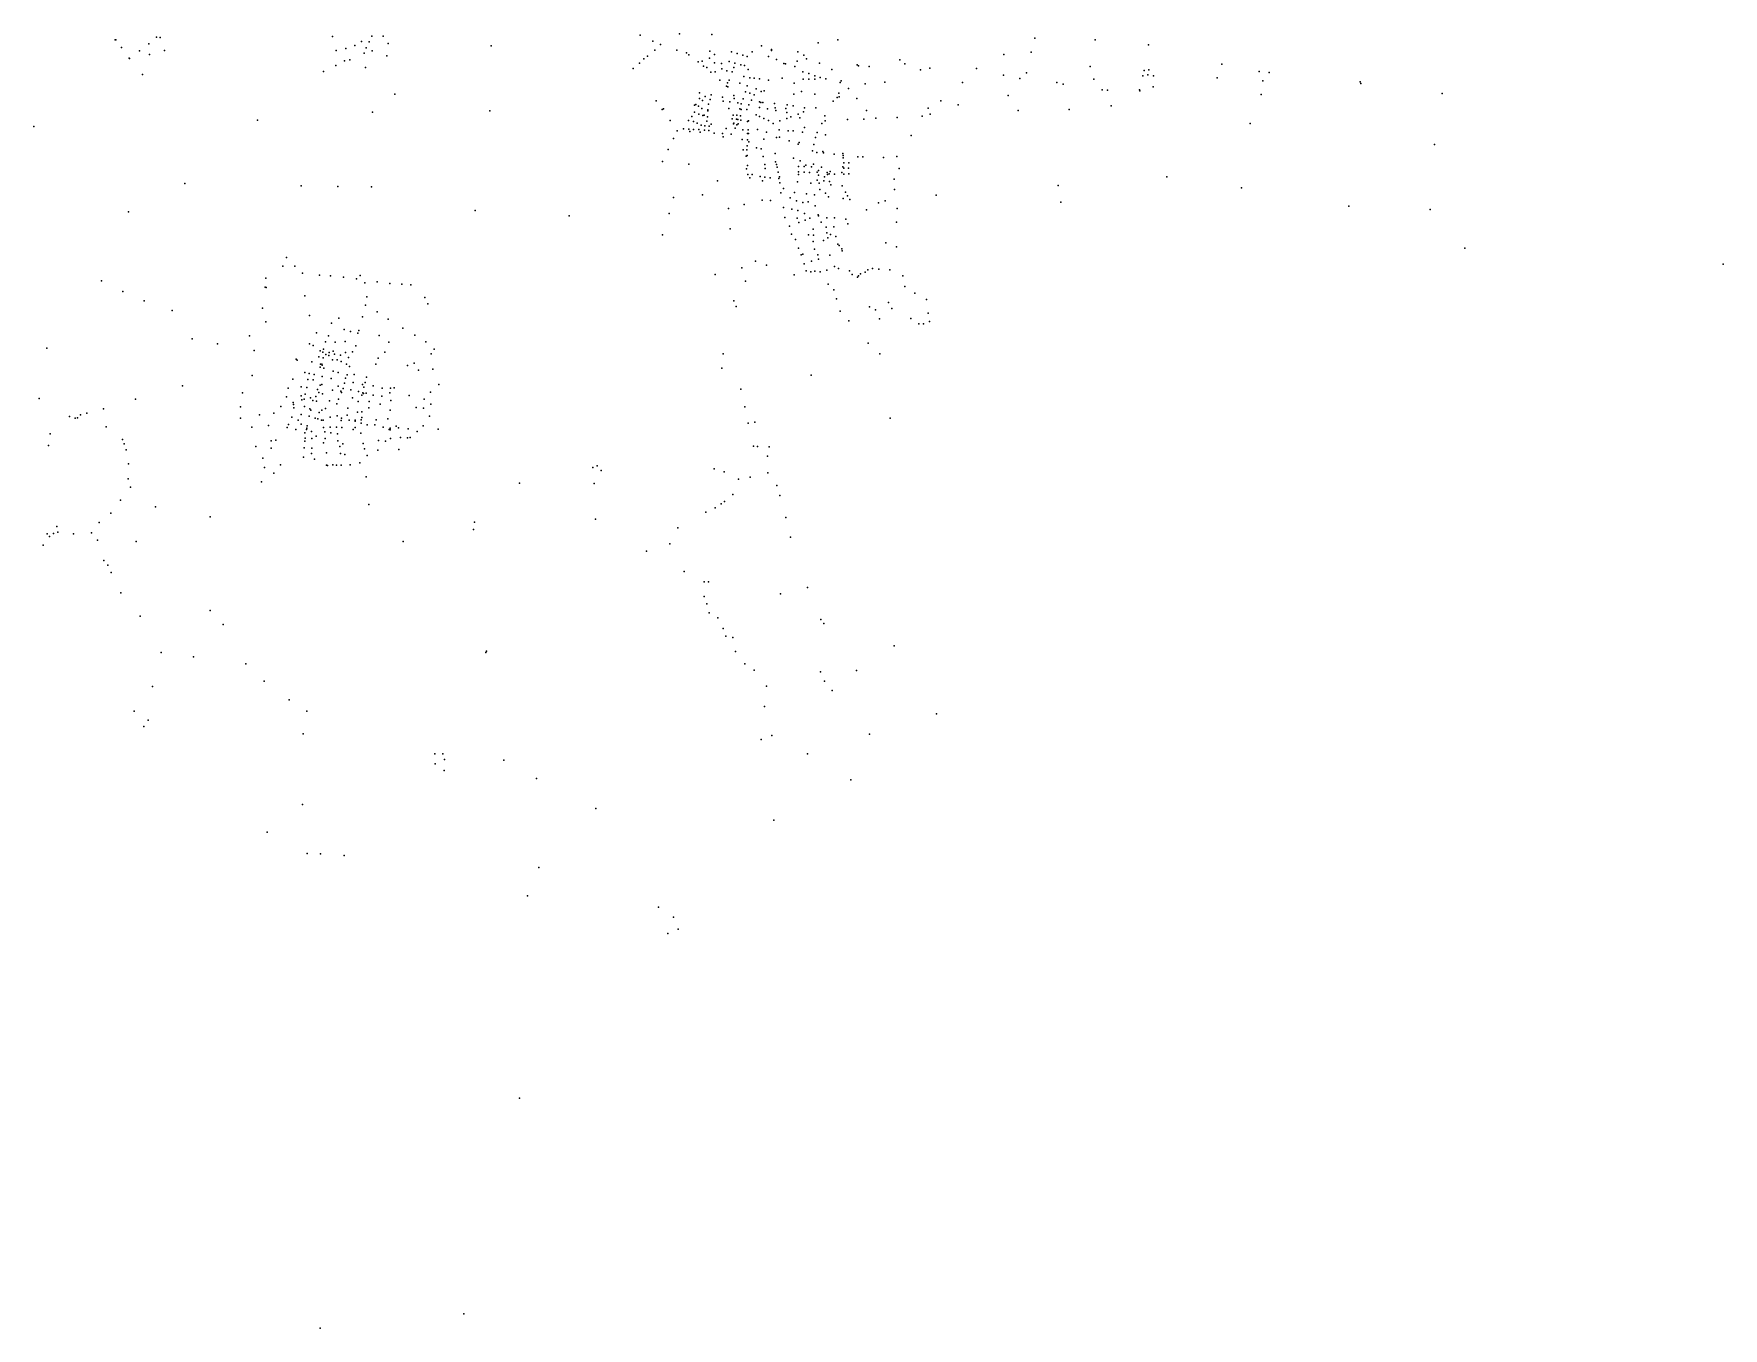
# Model space of a CAD drawing. Header units: inches. Extents: x 115360 to 163322, y 6150726 to 6189694.
# Drawn here: x 139360 to 163322, y 6150726 to 6169086 of the extents above; entities that cross this region are included whole.
import ezdxf

# ---------------------------------------------------------------- set-up
doc = ezdxf.new("R2010")
doc.units = ezdxf.units.IN
doc.header["$MEASUREMENT"] = 0
doc.layers.add('_All_', color=10, linetype='Continuous', lineweight=25)

msp = doc.modelspace()

# ---------------------------------------------------------------- linework, layer by layer
at = {"layer": '_All_'}
for p in [(140514.3789, 6168999.0497, -999), (140521.848, 6169002.659, 56.734), (140989.9513, 6168945.1868, -999), (141101.0409, 6169037.3304, 67.607), (141154.278, 6169032.5211, -999), (143596.3989, 6169045.6656, 63.299), (143911.5634, 6168921.4373, 60.858), (144010.1942, 6168978.4585, 61.064), (144116.9575, 6168970.2331, 64.674), (144157.1855, 6169054.6905, 64.133), (144315.7115, 6169050.7664, 65.573), (144385.8648, 6168950.7612, 62.563), (145847.7643, 6168914.8862, -999), (147962.5346, 6169064.4907, 42.459), (148138.2757, 6168983.7941, 39.995), (148250.277, 6168936.202, 36.562), (148520.6517, 6169086.275, 31.545), (148975.6709, 6169078.0748, 30.622), (149680.4202, 6168915.2807, 32.153), (150486.6115, 6168956.5202, -999), (150765.4868, 6169001.0793, -999), (153559.0279, 6169026.5175, 32.9), (154416.2102, 6168999.6739, 37.82), (155171.52, 6168928.4568, 38.97), (140606.0082, 6168889.4754, -999), (140715.1296, 6168739.5372, -999), (140719.684, 6168735.2867, 67.051), (140861.154, 6168846.1906, -999), (141003.687, 6168790.674, 75.923), (141212.24, 6168850.7783, 81.759), (143648.7074, 6168847.6052, 61.289), (143767.9051, 6168702.4021, 59.791), (143786.9319, 6168878.2421, 61.844), (143842.9729, 6168718.3118, 60.946), (144047.5027, 6168813.435, 63.05), (144074.1751, 6168888.9642, 63.102), (144158.9225, 6168844.9886, 60.201), (144367.4719, 6168774.0391, 65.995), (147951.3135, 6168668.1988, 39.421), (148012.904, 6168732.808, 39.739), (148066.2703, 6168767.011, 38.518), (148167.1537, 6168852.0007, 37.936), (148481.4384, 6168856.2583, 33.681), (148618.0042, 6168817.4824, 34.024), (148650.9482, 6168786.811, 34.02), (148784.0161, 6168688.7275, 36.592), (148839.7278, 6168699.5399, 35.8976), (148942.554, 6168742.0838, 33.8436), (148947.0164, 6168841.9829, 32.7934), (149013.1899, 6168673.8485, 35.7253), (149016.9319, 6168793.8939, 33.0019), (149112.3702, 6168665.4464, 34.182), (149222.5901, 6168693.3347, 33.038), (149256.3558, 6168829.4906, 32.126), (149305.45, 6168668.793, 32.859), (149338.0403, 6168806.6009, 31.667), (149418.868, 6168782.2115, 31.555), (149475.9791, 6168764.0695, 31.942), (149551.4557, 6168829.4451, 32.098), (149783.179, 6168764.452, 32.881), (149821.1289, 6168864.3875, 32.153), (149821.1437, 6168847.0979, 31.908), (149892.1968, 6168721.8695, 32.325), (149997.724, 6168663.154, 31.228), (150189.0926, 6168699.4973, 31.133), (150195.1193, 6168828.0697, 30.043), (150284.262, 6168784.908, 30.867), (150319.8328, 6168730.8737, 30.786), (150502.0448, 6168668.3857, 29.631), (151643.77, 6168714.5897, 27.609), (153120.8225, 6168794.226, 28.89), (153507.9921, 6168823.5785, 33.49), (140901.206, 6168506.737, 63.195), (143469.6379, 6168552.0939, 58.858), (143642.1367, 6168638.3091, 59.1), (144066.6163, 6168606.9957, -999), (147859.1988, 6168596.1706, 39.308), (148858.133, 6168627.3911, 38.634), (148907.0063, 6168605.9373, 39.134), (148960.7432, 6168541.3202, 38.17), (149024.5789, 6168546.8722, 37.2596), (149088.3866, 6168430.5994, 37.304), (149119.9281, 6168587.7095, 34.411), (149190.3001, 6168562.0292, 33.848), (149222.3365, 6168430.1981, 38.399), (149266.3963, 6168545.442, 34.079), (149286.9662, 6168606.2699, 33.325), (149387.6411, 6168644.0507, 32.535), (149429.9987, 6168478.5462, 37.014), (149442.2062, 6168635.1458, 32.195), (149493.7031, 6168581.6321, 33.347), (149515.5816, 6168462.5099, 35.238), (149579.4375, 6168456.3768, 35.011), (149653.6702, 6168449.5633, 33.863), (149779.5088, 6168427.0048, 32.937), (149976.3884, 6168455.5917, 33.439), (150019.9099, 6168659.9625, 31.635), (150152.077, 6168620.9913, 31.297), (150269.107, 6168546.431, 32.494), (150270.456, 6168442.311, 33.451), (150352.52, 6168444.014, 32.823), (150353.222, 6168523.773, 32.037), (150436.924, 6168488.162, 31.587), (150437.435, 6168444.487, 31.793), (150514.699, 6168467.233, 31.212), (150596.261, 6168447.427, 31.272), (150678.1628, 6168579.8631, 30.044), (151039.4421, 6168646.8465, 27.878), (151056.428, 6168633.9448, 28.043), (151206.7296, 6168624.3676, -999), (151714.0848, 6168659.6861, 26.448), (151935.4488, 6168576.2791, 27.102), (152069.1377, 6168600.7536, 27.539), (152728.859, 6168595.1827, 28.171), (153114.3493, 6168498.0801, 29.281), (153345.9168, 6168454.1337, 29.29), (153440.6169, 6168530.217, 29.96), (154343.3588, 6168620.2763, 32.27), (154393.7, 6168440.3032, 34.74), (155088.8531, 6168488.8105, 41.4), (155110.337, 6168563.4032, 40.63), (155159.4577, 6168506.3428, 42.41), (155173.0091, 6168576.2486, 48.1), (155240.5058, 6168488.4509, 35.27), (156145.3421, 6168462.7911, 43.71), (156211.7227, 6168655.2739, 43.932), (156738.9035, 6168551.544, 41.33), (156881.8291, 6168539.4925, 40.23), (144481.8134, 6168228.8782, 64.021), (148802.4124, 6168248.355, 39.07), (148880.5123, 6168197.1409, 39.37), (148967.1799, 6168218.366, 38.759), (149127.3806, 6168188.439, 38.3), (149184.5649, 6168344.1939, 39.572), (149197.9687, 6168390.5058, 40.064), (149205.2341, 6168334.6046, 40.535), (149289.637, 6168210.2507, 38.439), (149372.7078, 6168384.0538, 38.911), (149454.5824, 6168263.6244, 37.715), (149480.1927, 6168348.9511, 36.555), (149514.6296, 6168242.5997, 36.428), (149577.4173, 6168221.8145, 34.282), (149604.9916, 6168303.8806, 35.247), (149676.001, 6168266.604, 34.743), (149719.4187, 6168275.4725, 33.691), (150139.931, 6168230.382, 33.32), (150147.1225, 6168384.7082, 32.423), (150247.7083, 6168268.6922, 32.97), (150438.9552, 6168229.9708, 31.876), (150776.5506, 6168244.4705, 32.571), (150783.5781, 6168192.6061, 33.724), (150799.745, 6168396.327, 30.171), (150809.5706, 6168419.49, 29.99), (150916.3051, 6168307.9181, 30.874), (151151.1278, 6168376.6168, 29.018), (151429.0039, 6168401.5295, 29.189), (152534.287, 6168396.181, 28.866), (153179.9175, 6168211.2017, 28.99), (153869.8432, 6168394.3654, 33.29), (153961.4703, 6168369.3923, 34.22), (154511.711, 6168293.241, 32.94), (154588.6235, 6168287.8569, 32.63), (155041.6933, 6168289.3344, 37.65), (155045.6035, 6168278.3477, 36.69), (155237.5871, 6168333.754, 40.49), (156768.3727, 6168223.2251, 36.75), (156789.889, 6168417.5172, 37.77), (158173.7363, 6168404.4782, -999), (158182.3929, 6168382.1361, 43.304), (159333.5752, 6168241.2591, -999), (144164.7229, 6167974.2293, -999), (145829.5095, 6167994.6736, -999), (148188.8412, 6168134.1502, 40.93), (148270.756, 6168012.5419, 42.733), (148289.509, 6168020.448, 42.266), (148730.2896, 6167974.4667, 38.228), (148732.081, 6168072.5774, 38.732), (148752.2552, 6168081.8039, 39.06), (148786.1, 6168058.568, 38.826), (148793.5455, 6167945.2134, 38.684), (148802.4385, 6168166.3227, 39.458), (148835.7449, 6168025.8968, 39.171), (148845.4098, 6168139.1071, 39.781), (148918.3661, 6167995.3691, 39.654), (148918.4451, 6168007.8788, 39.599), (148929.7648, 6168086.5387, 39.764), (148954.2052, 6168152.642, 39.509), (149138.5972, 6168130.8959, 38.353), (149219.6191, 6168028.4107, 39.067), (149232.6691, 6168122.1074, 38.826), (149296.1979, 6168167.8761, 37.631), (149346.3088, 6168104.6568, 37.834), (149375.6919, 6168021.5118, 36.857), (149393.5863, 6168013.0453, 36.71), (149395.3241, 6168093.6512, 36.558), (149423.8223, 6168162.1839, 36.142), (149473.4048, 6168013.5619, 35.069), (149500.7917, 6168076.5386, 34.912), (149541.3282, 6168142.4488, 34.466), (149652.7182, 6168041.8594, 34.81), (149654.135, 6168122.783, 33.798), (149673.4962, 6168111.2214, 35.042), (149702.657, 6168111.571, 34.248), (149768.7628, 6168020.37, 35.698), (149863.8567, 6168095.2836, 34.766), (149876.024, 6168037.7602, 35.777), (149886.6111, 6167997.5187, 35.692), (150024.5249, 6168024.5584, 35.146), (150041.1744, 6167969.0065, 35.927), (150045.5517, 6168079.0035, 34.824), (150131.4209, 6168063.26, 34.666), (150203.2202, 6167947.9767, 34.668), (150279.4277, 6167977.448, 34.391), (150293.8665, 6168037.8891, 33.595), (150452.2884, 6168037.1227, 32.609), (150700.0441, 6168131.1359, 32.781), (150757.1523, 6168180.5008, 33.035), (151035.3579, 6168168.0086, 31.023), (151171.804, 6167996.876, 32.422), (152047.6888, 6168030.5458, 30.62), (152072.8536, 6167946.6786, 31.688), (152227.3102, 6168134.2119, -999), (152469.9606, 6168078.8169, 29.134), (153324.1228, 6167999.1268, 29.03), (154043.5778, 6168010.2992, 29.29), (154641.1009, 6168065.0964, 28.48), (139360.3026, 6167771.7175, -999), (142531.1807, 6167863.2131, -999), (148387.1431, 6167855.6768, 41.547), (148484.6236, 6167708.7287, 42.118), (148576.9576, 6167736.8791, 39.3709), (148644.0739, 6167855.0415, 38.1694), (148650.2449, 6167732.4015, 40.1314), (148692.4609, 6167912.1941, 38.116), (148714.832, 6167841.0302, 38.3488), (148719.2432, 6167728.5029, 40.0946), (148771.3436, 6167818.2138, 38.9955), (148794.0084, 6167727.1273, 39.72), (148824.3651, 6167788.4187, 38.9036), (148850.621, 6167925.2596, 39.338), (148866.6334, 6167933.2581, 40.184), (148874.8537, 6167718.6882, 39.7178), (148879.0859, 6167781.7047, 39.3305), (148908.3648, 6167848.7538, 38.908), (148914.382, 6167910.7196, 39.042), (148933.2232, 6167716.8561, 40.101), (148938.7364, 6167776.1443, 39.6541), (148968.7698, 6167804.8996, 39.519), (149178.8523, 6167743.0284, 38.579), (149267.6948, 6167880.6627, 40.097), (149280.1318, 6167934.2228, 40.074), (149285.4559, 6167809.8264, 40.494), (149290.6655, 6167818.7401, 40.837), (149306.5042, 6167749.5903, 35.345), (149326.6921, 6167876.8808, -999), (149329.9835, 6167929.7304, 39.892), (149333.764, 6167796.6632, 35.733), (149347.021, 6167868.858, 39.091), (149352.864, 6167810.0516, 35.755), (149384.0862, 6167924.2834, 37.237), (149389.6213, 6167860.3544, 35.193), (149418.2678, 6167723.0404, 36.321), (149481.8502, 6167842.421, 36.322), (149491.0245, 6167726.2252, 38.863), (149496.959, 6167852.201, 36.482), (149606.6111, 6167936.9672, 35.33), (149625.7772, 6167730.5291, 39.365), (149651.5147, 6167915.2629, 37.035), (149715.171, 6167886.2579, 37.053), (149781.1291, 6167857.6147, 38.066), (149848.3362, 6167814.5515, 37.969), (149932.7029, 6167725.0638, 39.284), (149940.7783, 6167849.3338, 37.233), (150038.9276, 6167886.2346, 36.811), (150060.5794, 6167710.4528, 39.576), (150096.6331, 6167907.263, 36.257), (150129.3547, 6167708.4908, 38.636), (150223.146, 6167893.9655, 36.54), (150290.6395, 6167756.505, 35.293), (150537.6371, 6167813.8862, 34.295), (150578.7046, 6167922.8006, 33.774), (150584.504, 6167851.929, 34.276), (150902.6672, 6167869.1587, 33.502), (151131.3279, 6167873.4353, 31.803), (151301.634, 6167887.296, 30.031), (151607.0597, 6167898.462, -999), (151959.5802, 6167917.0256, -999), (156612.1997, 6167813.6889, 30.79), (148431.2786, 6167599.3036, 44.161), (148666.613, 6167698.8217, 41.13), (148814.0288, 6167689.7789, 40.717), (149009.0035, 6167678.3476, 41.131), (149130.3677, 6167670.4228, 40.603), (149138.2929, 6167626.6676, 41.472), (149249.1248, 6167661.1445, 36.841), (149409.5723, 6167588.509, 38.396), (149476.9472, 6167496.6151, 42.198), (149483.0232, 6167584.3469, 40.934), (149485.2941, 6167669.8074, 39.692), (149497.9267, 6167671.7308, 39.531), (149500.17, 6167553.104, 42.123), (149611.8479, 6167470.3802, 43.637), (149714.0548, 6167589.9353, 40.444), (149751.7625, 6167690.2673, 39.662), (149892.2226, 6167614.1111, 39.241), (149936.6938, 6167619.0658, 38.362), (150074.1233, 6167566.3955, 38.705), (150199.937, 6167521.3343, 39.372), (150218.1155, 6167542.202, 38.926), (150265.3167, 6167690.7816, 35.612), (150424.847, 6167516.0966, 40.062), (150449.8849, 6167616.0928, 37.411), (150472.3912, 6167686.8162, 35.985), (150588.6027, 6167653.5148, 36.479), (151802.184, 6167645.8813, -999), (159227.3056, 6167515.1368, -999), (148275.4544, 6167274.6672, 58.846), (148356.1446, 6167447.3032, 49.19), (148649.9724, 6167235.8467, -999), (149419.6011, 6167439.6991, 39.264), (149465.0648, 6167351.2337, 44.335), (149474.0474, 6167438.2106, 42.905), (149477.8849, 6167358.3914, 43.935), (149674.9724, 6167455.9151, 42.9), (149705.3806, 6167347.3751, 43.041), (149727.6264, 6167233.3601, 43.732), (149875.6326, 6167387.3245, 40.777), (149880.3202, 6167270.2161, 42.418), (149894.9322, 6167231.486, 42.99), (150134.5582, 6167322.106, 41.052), (150229.941, 6167284.3439, 41.171), (150311.6708, 6167224.8349, 41.9983), (150403.8328, 6167427.1633, 40.12), (150420.7926, 6167236.0273, 42.551), (150468.8046, 6167402.2418, 40.778), (150552.9953, 6167417.8601, 40.185), (150559.8781, 6167399.8681, 40.404), (150714.3392, 6167379.0969, 40.253), (150837.3016, 6167390.5225, 40.517), (150838.739, 6167327.753, 39.196), (150839.1668, 6167360.3344, 40.162), (150850.81, 6167258.1962, 41.171), (150919.026, 6167253.7052, 41.95), (151050.3109, 6167340.1776, 34.083), (151120.931, 6167340.346, 33.247), (151412.407, 6167330.8002, 37.738), (151600.2184, 6167347.2908, 35.74), (149057.0616, 6167001.4971, 35.51), (149467.4201, 6167168.8259, 47.856), (149482.063, 6167219.8473, 47.148), (149488.7702, 6167089.6235, 47.072), (149517.3559, 6167045.0258, 47.12), (149549.3173, 6167090.1184, 47.627), (149664.099, 6167064.2599, 47.684), (149697.2596, 6167002.3993, 46.908), (149730.937, 6167051.3412, 45.596), (149735.2894, 6167174.2801, 44.667), (149804.4431, 6167041.1359, 45.827), (149904.0329, 6167196.5515, 43.707), (149915.7217, 6167123.6211, 45.083), (149929.6293, 6167036.0142, 46.351), (149935.8523, 6167058.214, 46.404), (150194.1272, 6166984.5956, 46.765), (150206.6026, 6167091.9223, 44.052), (150207.7746, 6167129.4342, 43.2331), (150208.0255, 6167201.7008, 41.6495), (150287.4462, 6167203.2304, 42.2736), (150288.4535, 6167123.9995, 43.6196), (150363.6641, 6167118.7981, 43.7197), (150392.617, 6167198.468, 42.662), (150470.447, 6167012.213, 46.194), (150471.05, 6167123.245, 44.014), (150488.7121, 6167147.7642, 43.465), (150490.781, 6167079.759, 44.9), (150532.491, 6167196.16, 42.936), (150564.588, 6167001.078, 46.172), (150574.028, 6167058.818, 44.775), (150612.731, 6167117.074, 43.379), (150615.386, 6167089.636, 43.784), (150643.433, 6167097.751, 43.941), (150647.623, 6166993.131, 45.866), (150653.687, 6167132.563, 44.156), (150716.488, 6167093.454, 44.43), (150819.7292, 6167118.639, 42.875), (150833.0543, 6167197.836, 41.912), (150849.109, 6167097.301, 42.098), (150849.925, 6167178.323, 41.423), (150916.127, 6167179.1113, 42.66), (150919.712, 6167101.299, 42.954), (151562.2303, 6167023.4028, 40.156), (151634.1031, 6167176.3122, 39.253), (155432.9262, 6167056.5429, -999), (141503.9613, 6166960.7863, -999), (143150.5891, 6166929.9823, -999), (143671.0736, 6166921.8572, 54.439), (144150.621, 6166915.012, 67.76), (148434.8921, 6166765.1994, -999), (148843.065, 6166801.8541, 41.541), (149940.8777, 6166971.304, 47.112), (149956.4897, 6166832.6733, 47.804), (149995.2665, 6166892.4571, 47.281), (150087.0464, 6166761.4087, 49.137), (150150.18, 6166835.7903, 49.068), (150322.0289, 6166814.1732, 49.719), (150383.1253, 6166967.6323, 47.381), (150435.6214, 6166799.9174, 49.964), (150501.8261, 6166966.5386, 46.662), (150509.2084, 6166879.207, 49.172), (150591.3246, 6166824.1402, 52.619), (150633.6806, 6166774.9324, 49.724), (150662.9838, 6166944.3031, 47.154), (150826.7847, 6166929.7612, 47.157), (150840.4976, 6166748.8107, 45.79), (150872.9827, 6166839.6135, 45.545), (150901.9387, 6166789.225, 39.391), (151566.7457, 6166877.3482, 41.764), (152158.039, 6166798.884, 37.097), (152159.51, 6166798.44, 36.665), (153891.418, 6166934.769, 45.24), (156491.6874, 6166902.5037, -999), (140702.9516, 6166561.7743, -999), (145621.536, 6166580.6555, -999), (146955.669, 6166506.445, 175.1), (148370.4531, 6166535.6356, -999), (149213.2341, 6166606.9802, 48.269), (149433.9, 6166664.058, 41.338), (149689.4813, 6166728.1684, 40.995), (149807.4843, 6166723.1709, 40.461), (149991.3087, 6166620.2462, 43.674), (150110.0165, 6166596.8347, 43.263), (150177.0038, 6166718.221, 45.616), (150198.7419, 6166578.5053, 43.962), (150266.2936, 6166692.8641, 47.922), (150293.5644, 6166539.0742, 46.76), (150342.3628, 6166702.1936, 46.648), (150441.8508, 6166644.9177, 49.862), (150484.1779, 6166520.587, 52.157), (150936.5872, 6166736.6417, 39.594), (151171.6746, 6166591.4205, 45.194), (151339.9557, 6166690.4441, 42.068), (151435.1822, 6166718.2321, 43.923), (151603.9384, 6166607.3613, 45.384), (153928.3629, 6166695.8493, 48.73), (158014.052, 6166639.8697, -999), (159165.9345, 6166591.989, -999), (149237.3459, 6166319.5574, -999), (150011.4384, 6166482.2401, 48.506), (150079.3843, 6166357.7294, 51.771), (150188.9513, 6166471.0825, 48.875), (150208.9588, 6166408.3122, 53.712), (150300.1293, 6166444.6641, 48.965), (150365.051, 6166472.5392, 52.229), (150412.9799, 6166315.9462, 55.899), (150490.2226, 6166502.7613, 52.355), (150527.6915, 6166411.9927, 53.857), (150600.4083, 6166344.8349, 54.858), (150606.3091, 6166476.9619, 52.588), (150709.2675, 6166346.8106, 54.506), (150715.4008, 6166474.8367, 50.606), (150878.609, 6166456.2761, 49.805), (150907.6528, 6166391.7156, 47.075), (151596.8815, 6166413.9956, 48.381), (148275.2098, 6166235.6811, -999), (150105.787, 6166242.2738, 55.782), (150165.1961, 6166166.9698, 56.684), (150204.4768, 6166046.9127, 58.072), (150348.707, 6166233.9077, 56.865), (150413.4116, 6166138.2608, 57.362), (150420.4413, 6166230.9975, 56.709), (150433.5581, 6166032.9172, 58.216), (150559.1448, 6166155.8882, 57.709), (150607.7695, 6166262.5231, 55.853), (150622.3521, 6166190.3228, 57.467), (150661.9323, 6166238.5797, 55.92), (150737.4085, 6166213.4032, 54.334), (150762.6449, 6166104.3751, 56.76), (150781.4721, 6166083.6297, 57.01), (150822.5258, 6166037.0373, 57.215), (151446.942, 6166121.7376, 53.467), (151597.7675, 6166064.5375, 52.288), (159655.0502, 6166046.4978, 41.95), (142891.6236, 6165788.772, 34.729), (142943.7871, 6165910.9042, 36.227), (143062.2027, 6165789.1232, -999), (149598.5962, 6165861.7864, 67.23), (149750.3378, 6165806.1352, 71.31), (150245.5433, 6165949.9207, 60.585), (150267.566, 6165959.773, 60.632), (150285.9025, 6165825.2874, 63.891), (150390.6495, 6165861.9896, 63.649), (150482.5654, 6165949.674, 60.961), (150490.5659, 6165891.5987, 62.872), (150649.9388, 6165948.3398, 61.567), (150827.8716, 6166006.2096, 57.52), (163321.8514, 6165819.5413, -999), (140320.1795, 6165582.5648, -999), (142649.5022, 6165620.6933, -999), (143172.2088, 6165689.6521, 33.431), (143411.5212, 6165663.0782, 35.919), (143570.0698, 6165650.8956, 37.013), (143753.5689, 6165632.6796, 40.243), (143937.5163, 6165610.2318, -999), (143990.821, 6165659.853, 48.146), (144057.0351, 6165552.0586, 46.811), (144230.8484, 6165568.4982, 50.568), (144412.4931, 6165546.2596, 55.331), (149022.2148, 6165673.5641, -999), (149402.1671, 6165768.5688, 71.57), (149454.316, 6165579.483, 82.361), (150145.9277, 6165665.887, 74.425), (150314.662, 6165726.2644, 65.632), (150381.1304, 6165709.5605, 59.034), (150437.842, 6165720.1515, 56.4), (150511.8031, 6165711.0937, 65.159), (150606.0469, 6165734.4815, 64.446), (150714.9737, 6165785.0058, 63.485), (150771.4738, 6165757.6573, 61.217), (150931.7331, 6165723.72, 56.636), (150966.319, 6165673.6068, 55.45), (151041.0606, 6165635.0197, 52.55), (151055.81, 6165652.813, 54.048), (151083.9415, 6165682.4666, 56.111), (151150.0971, 6165703.8824, 59.913), (151191.6143, 6165736.7101, 59.003), (151255.5711, 6165758.8252, 58.37), (151346.4146, 6165746.5847, 58.606), (151500.0565, 6165740.1527, 56.576), (151686.7478, 6165654.0931, 52.057), (140622.1809, 6165430.1947, -999), (142642.2845, 6165493.1061, -999), (142656.4726, 6165486.2668, 32.066), (143204.4847, 6165369.2679, 31.896), (144081.734, 6165354.365, 44.197), (144579.7533, 6165535.4372, 62.782), (144708.8516, 6165523.4084, 66.752), (144904.3091, 6165347.188, 76.748), (150625.2615, 6165534.1935, 74.586), (150705.5329, 6165453.4147, 76.972), (150745.9441, 6165324.759, 75.603), (151715.6098, 6165500.8233, 51.962), (151856.4811, 6165406.9854, 52.419), (152023.4157, 6165315.2945, 52.72), (140924.7754, 6165297.2594, -999), (141321.5063, 6165163.0056, 34.785), (142603.1442, 6165193.9069, -999), (143271.9093, 6165090.946, 31.13), (144024.8625, 6165069.9045, 38.691), (144066.4837, 6165237.5423, 40.01), (144229.2901, 6165140.5634, 40.55), (144948.2745, 6165255.4945, 82.612), (149289.936, 6165297.5169, -999), (149323.5095, 6165215.9552, -999), (150796.6785, 6165153.4489, 80.701), (151213.1516, 6165214.402, -999), (151296.1654, 6165169.0279, -999), (151484.1859, 6165275.0105, 71.81), (151530.8216, 6165187.5566, 78.698), (152047.7081, 6165122.5095, 56.453), (142651.216, 6165002.573, 32.05), (143368.5554, 6164842.7474, 33.627), (143580.7548, 6164983.7522, 33.291), (143687.6579, 6165050.8404, 36.55), (143760.78, 6164891.7293, 33.812), (143851.535, 6164863.2549, 34.205), (143958.108, 6164838.3882, 35.02), (143971.698, 6164878.743, 35.54), (144388.2407, 6165037.388, 42.551), (144596.6398, 6164912.34, 44.821), (150921.5805, 6165013.9932, 100.193), (151354.6819, 6165042.3911, -999), (151801.549, 6165049.4015, 74.088), (151913.481, 6164970.3245, 73.196), (151978.0374, 6164970.9385, 71.573), (152063.9533, 6165004.972, 63.291), (139544.3552, 6164628.4038, -999), (141604.5163, 6164761.8447, 34.556), (141965.124, 6164687.3465, 32.872), (142418.4637, 6164800.3109, 31.684), (142483.9842, 6164592.8125, 33.141), (143272.538, 6164686.632, 35.418), (143322.9524, 6164664.6882, 34.784), (143423.4885, 6164589.7023, 35.9882), (143467.2475, 6164615.0186, 35.844), (143499.4704, 6164715.7494, 33.94), (143541.1255, 6164804.4899, 34.7025), (143633.176, 6164712.176, 35.25), (143778.8609, 6164723.0043, 37.543), (143927.0766, 6164661.0031, 37.789), (144259.6383, 6164807.2738, 35.27), (144395.8144, 6164711.0367, -999), (144767.0563, 6164813.3926, 46.019), (144918.7044, 6164717.8018, 46.407), (145038.845, 6164613.483, 47.337), (151194.3819, 6164695.9889, 122.6), (143082.0955, 6164469.4117, 36.512), (143096.4365, 6164457.9692, 37.35), (143301.8534, 6164433.2801, 36.307), (143404.8703, 6164506.4325, 35.7014), (143424.281, 6164357.573, 37.501), (143424.795, 6164398.483, 37.957), (143444.4352, 6164401.6976, -999), (143449.0472, 6164386.2911, 39.244), (143461.0045, 6164571.901, 36.4068), (143465.8922, 6164490.9198, 36.4907), (143504.2528, 6164539.3047, 37.2904), (143544.3739, 6164523.9008, 37.533), (143547.9813, 6164563.9283, 36.4287), (143597.933, 6164464.08, 38.391), (143608.4422, 6164585.7082, 34.887), (143624.3545, 6164542.727, 35.7771), (143661.8307, 6164462.2663, 35.176), (143711.895, 6164527.8229, 35.445), (143718.0914, 6164439.8397, 35.462), (143782.192, 6164568.071, 36.707), (143793.4006, 6164399.4359, 35.922), (143824.4962, 6164496.3473, 37.538), (143839.733, 6164366.439, 36.063), (143882.2047, 6164574.24, 38.079), (144210.6096, 6164400.1235, 39.154), (144242.5695, 6164486.4564, 39.622), (144337.5724, 6164568.1959, 42.655), (144658.7832, 6164383.27, 44.279), (144754.7365, 6164413.4768, 39.386), (144995.5706, 6164545.8243, 44.341), (149137.3116, 6164548.8264, 112.584), (151361.5353, 6164545.0986, 129.383), (142459.0497, 6164237.6962, 32.644), (143032.813, 6164187.5026, 37.516), (143205.9229, 6164283.7842, 37.043), (143245.2878, 6164181.6346, 37.815), (143265.9138, 6164269.8095, 37.4), (143320.5932, 6164179.2049, 37.686), (143336.4385, 6164253.1317, 38.234), (143446.8307, 6164111.3229, 40.406), (143450.5029, 6164227.3463, 39.173), (143472.0682, 6164343.1794, 38.525), (143577.0736, 6164195.0981, 39.659), (143604.4239, 6164300.3411, 38.111), (143678.2719, 6164282.329, 37.0128), (143768.11, 6164131.7505, 38.518), (143781.982, 6164200.8681, 36.765), (143805.8647, 6164251.0837, 36.001), (143889.5784, 6164140.3959, 39.72), (143903.3339, 6164255.2457, 35.66), (144023.1341, 6164110.5426, 39.183), (144061.1209, 6164138.1964, 38.073), (144079.9613, 6164217.9369, 38.129), (144818.667, 6164313.696, 42.312), (145018.4251, 6164330.0614, 43.692), (145103.944, 6164114.141, 38.376), (149119.9898, 6164344.6779, -999), (150388.3163, 6164243.4463, -999), (139436.3034, 6163913.7878, -999), (140800.7159, 6163905.3606, -999), (141471.6244, 6164091.4519, -999), (142320.4265, 6163993.1289, 39.487), (142943.2559, 6163935.667, 38.088), (142966.6203, 6164060.9718, 35.101), (143153.1777, 6164079.9617, 39.09), (143154.3697, 6163952.1105, 40.212), (143160.9542, 6163896.6691, 39.896), (143193.4702, 6163902.8008, 41.288), (143210.0079, 6163976.9035, 41.327), (143231.5782, 6164069.3496, 39.898), (143285.8413, 6163920.5046, 41.833), (143315.9216, 6163884.1769, 41.85), (143358.4106, 6163939.9202, 41.764), (143367.9312, 6163876.4377, 41.204), (143383.1708, 6164041.2225, 40.762), (143404.2064, 6163996.6978, 41.568), (143421.372, 6164102.606, 39.73), (143457.4186, 6163980.8112, 42.18), (143554.718, 6163881.928, 42.395), (143594.7301, 6164032.4771, 41.279), (143675.3287, 6164088.8697, 41.76), (143680.8704, 6163902.8755, 40.839), (143715.8461, 6164017.1344, 41.146), (143726.776, 6163996.151, 41.757), (143745.9845, 6164057.0026, 40.618), (143854.8914, 6164037.1823, 40.094), (143882.8709, 6163920.5221, 41.276), (143963.0953, 6163871.2606, 41.399), (143963.6243, 6164012.8696, 39.258), (144015.3793, 6163959.2619, 39.436), (144025.7013, 6163995.6213, 38.867), (144035.685, 6163982.28, 40.172), (144043.278, 6164072.0817, 38.168), (144072.8131, 6163988.7063, 38.68), (144117.2186, 6163868.8575, 39.232), (144173.6124, 6164091.0463, 39.28), (144175.3487, 6163961.7751, 39.108), (144294.3802, 6163947.9473, 43.193), (144300.5506, 6164057.6292, 39.637), (144411.2246, 6163995.0258, 41.903), (144419.9144, 6164060.5953, 42.107), (144426.0406, 6163882.958, 42.068), (144473.8906, 6164065.7957, 41.961), (144685.2745, 6163954.547, 44.988), (144895.1226, 6163902.8297, 45.12), (144987.1121, 6164002.8028, 41.21), (149388.8039, 6164045.7657, 111.547), (139868.1195, 6163656.314, 38.13), (139946.9509, 6163633.7624, -999), (139978.2368, 6163639.6461, 42.364), (140021.2462, 6163681.7312, 41.748), (140112.4382, 6163705.7362, 44.273), (140348.2695, 6163768.8673, -999), (142292.6605, 6163633.7434, -999), (142294.36, 6163793.7627, -999), (142562.8638, 6163681.8199, 51.89), (142563.0212, 6163682.502, 51.502), (142763.4641, 6163705.2629, -999), (142862.8626, 6163802.0045, 37.811), (143018.7472, 6163647.2377, 43.512), (143038.089, 6163858.273, 40.095), (143045.5741, 6163829.028, 39.646), (143047.4236, 6163782.2001, 40.349), (143152.8763, 6163684.1298, 41.696), (143197.9735, 6163797.4593, 39.876), (143267.995, 6163663.4171, 44.404), (143274.9414, 6163765.5265, 42.44), (143288.0019, 6163747.9307, 42.371), (143351.4672, 6163635.0335, 46.664), (143408.3701, 6163715.76, 42.632), (143443.7937, 6163749.7452, 41.574), (143497.2535, 6163772.4905, 41.11), (143562.7049, 6163649.4978, 45.561), (143656.8295, 6163836.7254, 40.443), (143663.3962, 6163667.7452, 43.847), (143723.124, 6163636.68, 46.123), (143805.796, 6163677.2283, 43.501), (143816.7089, 6163775.3148, 41), (143950.3161, 6163718.6635, 44.43), (144011.8896, 6163645.9486, 46.896), (144013.1725, 6163723.8235, 43.218), (144110.7213, 6163781.8766, 41.641), (144270.9139, 6163834.3855, 41.571), (144416.4041, 6163748.7759, 43.562), (144781.338, 6163785.8699, 41.258), (144889.5732, 6163774.8922, -999), (144973.8989, 6163662.9212, 43.336), (144990.8934, 6163832.1117, -999), (149445.7464, 6163797.326, 108.1992), (151504.535, 6163633.714, 151.05), (139592.1911, 6163413.6519, 34.12), (140388.7391, 6163513.1062, 53.247), (142454.6883, 6163506.9073, -999), (142687.2479, 6163529.5558, 50.911), (142953.5877, 6163501.0111, 44.868), (142972.2965, 6163542.7526, 43.967), (143077.04, 6163471.8113, -999), (143111.38, 6163604.0095, -999), (143153.2864, 6163549.4577, 45.622), (143206.9178, 6163424.0807, 53.596), (143226.8035, 6163471.7198, 50.644), (143232.1702, 6163493.2949, 50.104), (143238.8793, 6163526.7694, 49.358), (143298.9596, 6163445.9176, 53.054), (143388.0044, 6163625.4582, 47.442), (143441.6649, 6163606.6732, 49.552), (143465.572, 6163604.035, 48.416), (143471.2753, 6163502.3692, 50.831), (143486.6913, 6163442.5315, 52.485), (143565.2327, 6163504.7562, 49.587), (143571.9531, 6163425.3924, 52.662), (143652.6132, 6163505.9151, 48.55), (143667.9218, 6163414.0339, 52.682), (143718.398, 6163602.2818, 46.867), (143729.429, 6163503.6046, 50.88), (143835.3284, 6163607.5148, 49.851), (143892.1614, 6163471.4193, 53.289), (143916.7879, 6163500.222, 50.729), (143918.146, 6163605.948, 48.469), (143919.4003, 6163593.5042, 48.376), (143996.6633, 6163420.136, -999), (144002.1188, 6163609.4957, 48.097), (144003.231, 6163561.418, 46.849), (144088.4023, 6163539.6031, 46.133), (144195.3139, 6163538.2787, 47.718), (144215.4697, 6163608.4927, 47.155), (144313.8017, 6163506.426, 48.205), (144379.5453, 6163626.7302, 46.584), (144402.4192, 6163472.8258, -999), (144413.566, 6163470.586, 51.115), (144416.5478, 6163494.6917, -999), (144500.7537, 6163521.5757, 49.042), (144533.8014, 6163495.8762, -999), (144669.4555, 6163483.5682, 45.612), (144798.8301, 6163444.3156, 47.05), (144883.8896, 6163526.5528, 45.368), (145094.714, 6163478.369, 41.01), (149491.16, 6163565.524, -999), (149588.5018, 6163577.1224, 108.6265), (139569.8249, 6163247.3875, -999), (140618.6234, 6163333.1207, 55.432), (140643.961, 6163268.0171, 51.823), (140669.4129, 6163183.0281, 46.24), (142510.3957, 6163230.5124, 51.606), (142725.36, 6163313.268, 49.667), (142728.2769, 6163208.9335, -999), (142791.601, 6163322.7467, -999), (143195.251, 6163215.7199, 57.034), (143205.6407, 6163310.2574, 59.076), (143211.1653, 6163352.9313, 56.299), (143302.8595, 6163207.9089, 56.247), (143302.9668, 6163347.0576, 55.287), (143365.6189, 6163381.2685, 53.462), (143468.1846, 6163282.8836, 52.294), (143495.1349, 6163348.2399, 51.378), (143674.4804, 6163314.0587, 51.646), (143701.3362, 6163234.7798, 51.131), (143741.7389, 6163271.3661, 51.72), (144034.0865, 6163276.8745, -999), (144049.393, 6163200.899, 46.569), (144240.3818, 6163178.8326, 45.552), (144250.074, 6163318.164, 45.646), (144346.9928, 6163305.7537, -999), (144419.2156, 6163344.662, -999), (144537.9927, 6163190.9136, 53.234), (144559.626, 6163361.3154, -999), (144661.8903, 6163354.0381, 54.414), (144700.1346, 6163360.1605, 52.372), (149569.368, 6163235.258, 112.238), (149624.2187, 6163234.4034, 112.919), (149790.1862, 6163227.7801, 107.632), (140704.3665, 6162985.473, 47.024), (142610.6035, 6163066.8963, -999), (142632.4963, 6162935.0437, 52.246), (142859.6095, 6162974.0684, 44.182), (143187.2967, 6163082.6381, -999), (143298.8475, 6163133.6103, 54.833), (143339.9083, 6163052.7039, 49.663), (143512.1266, 6162969.664, 50.245), (143512.9215, 6163141.4522, 53.705), (143524.092, 6162962.151, 49.189), (143602.676, 6162973.7006, 48.084), (143655.9503, 6162965.4746, 50.194), (143708.4843, 6163134.108, 47.568), (143718.2798, 6162968.3852, 46.896), (143769.7182, 6163119.7291, 46.294), (143847.9413, 6162973.6927, 47.266), (143985.6356, 6162999.5085, 47.046), (144087.1284, 6163104.0849, 48.571), (147289.515, 6162934.5098, 129.78), (147349.1583, 6162959.5183, 133.235), (149011.8239, 6162915.557, 114.012), (149767.4972, 6163095.3703, 109.7876), (140699.9873, 6162774.2606, 48.868), (142592.171, 6162728.9752, 49.645), (142765.2663, 6162854.5329, 49.139), (144073.6309, 6162800.6161, 45.228), (146247.4291, 6162714.7168, 73.714), (147306.4371, 6162705.6237, 114.844), (147406.7126, 6162889.9211, 142.259), (149150.953, 6162871.3439, 111.976), (149353.1884, 6162770.516, 114.247), (149519.1419, 6162797.014, 123.116), (149770.687, 6162860.185, 116.893), (149898.889, 6162679.374, 130.773), (140590.5109, 6162471.2127, 52.122), (140730.5037, 6162656.0409, 50.607), (149158.905, 6162451.343, 126.566), (149276.368, 6162552.063, 121.803), (149939.3906, 6162539.5811, -999), (140453.6676, 6162286.9392, 47.603), (141086.4144, 6162376.3326, -999), (141863.2754, 6162234.4321, -999), (144113.5464, 6162407.9786, -999), (147325.7367, 6162200.8871, 90.89), (148892.3304, 6162302.9063, -999), (149024.7818, 6162364.4628, -999), (149110.754, 6162418.6113, 127.03), (150024.7501, 6162224.1413, -999), (139550.4811, 6161992.4018, 38.104), (139582.5909, 6161955.7792, 40.002), (139640.2958, 6161996.1884, 38.16), (139686.908, 6162097.9824, -999), (139702.6797, 6162017.1611, 39.401), (139922.6049, 6161993.7253, -999), (140177.4566, 6162009.3234, 44.786), (140289.0416, 6162153.3844, 47.832), (145596.733, 6162056.6853, -999), (145608.8652, 6162157.1783, 51.54), (148493.0744, 6162080.121, -999), (139491.7218, 6161831.9762, -999), (140262.3237, 6161904.0124, -999), (140810.9447, 6161883.3682, 73.55), (144600.7323, 6161883.9298, -999), (148051.5102, 6161746.5216, 86.971), (148380.026, 6161852.0811, -999), (150090.721, 6161945.8275, -999), (140352.4473, 6161615.8398, -999), (140411.551, 6161550.1302, -999), (140457.3838, 6161444.3983, -999), (148584.6119, 6161460.8537, 96.334), (148867.3661, 6161311.878, -999), (148930.0478, 6161312.5849, 97.041), (150331.931, 6161233.25, -999), (140596.4487, 6161155.4307, -999), (148867.7538, 6161106.7583, -999), (148908.168, 6161001.929, -999), (149950.7836, 6161143.9895, -999), (140868.3438, 6160825.488, -999), (141863.5714, 6160904.0413, -999), (148940.9007, 6160875.0802, -999), (149063.6574, 6160802.7437, -999), (150523.3603, 6160778.5864, 168.192), (142044.1622, 6160708.9424, -999), (149138.7815, 6160652.9037, -999), (149176.5744, 6160544.581, -999), (149275.733, 6160523.2704, -999), (150563.6322, 6160722.7875, 174.1), (141167.6793, 6160308.9508, -999), (145773.361, 6160311.2473, 57.184), (145781.3467, 6160329.2543, 58.512), (149310.7808, 6160326.8271, 94.862), (151562.9353, 6160402.8703, 157.034), (141623.5931, 6160250.6398, -999), (142366.9021, 6160150.4776, -999), (149446.9914, 6160149.9452, -999), (149579.3161, 6160059.5263, -999), (150520.0473, 6160036.7589, 156.45), (151030.284, 6160056.889, 175.2), (141044.7813, 6159829.1475, -999), (142628.8256, 6159905.7023, -999), (149750.7538, 6159831.0513, -999), (150573.5378, 6159904.8544, 162.95), (142980.8878, 6159638.6764, -999), (150683.3751, 6159770.6276, 163.3), (140783.8187, 6159477.2735, 68.51), (140982.8027, 6159352.8833, 78.36), (143234.9265, 6159478.4121, -999), (149723.302, 6159544.1018, -999), (152163.9792, 6159441.2613, 139.653), (140919.75, 6159259.804, 78.19), (143183.0942, 6159154.6935, -999), (149675.1075, 6159076.7194, 92.042), (149826.1522, 6159132.1119, -999), (151214.3671, 6159153.6706, 128.72), (145048.7743, 6158874.4077, 78.734), (145162.8629, 6158874.2439, 71.638), (150334.1856, 6158874.5037, 109.98), (145052.7536, 6158730.98, 96.502), (145180.9997, 6158639.2824, 101.762), (145185.7259, 6158791.0545, 92.791), (146026.9646, 6158782.6582, 74.077), (146490.3902, 6158521.3315, -999), (150949.8797, 6158502.6919, 95.304), (143170.5377, 6158155.0395, -999), (147331.567, 6158096.923, 72.953), (149857.4905, 6157930.4941, -999), (142671.002, 6157762.3826, 71.595), (143237.0444, 6157457.8366, 65.591), (143426.4346, 6157455.1406, 77.307), (143763.5038, 6157431.2501, 73.642), (146521.3799, 6157260.0081, 75.137), (146362.1324, 6156857.3996, -999), (148218.585, 6156698.265, 97.82), (148433.5741, 6156554.9608, 94.8), (148351.4949, 6156324.3919, 87.06), (148498.3088, 6156384.2293, 95.79), (146247.2508, 6153990.3753, 94.516), (145457.7577, 6150931.0011, 47.16), (143422.862, 6150726.488, -999)]:
    msp.add_point(p, dxfattribs=at)

doc.saveas('drawing.dxf')
